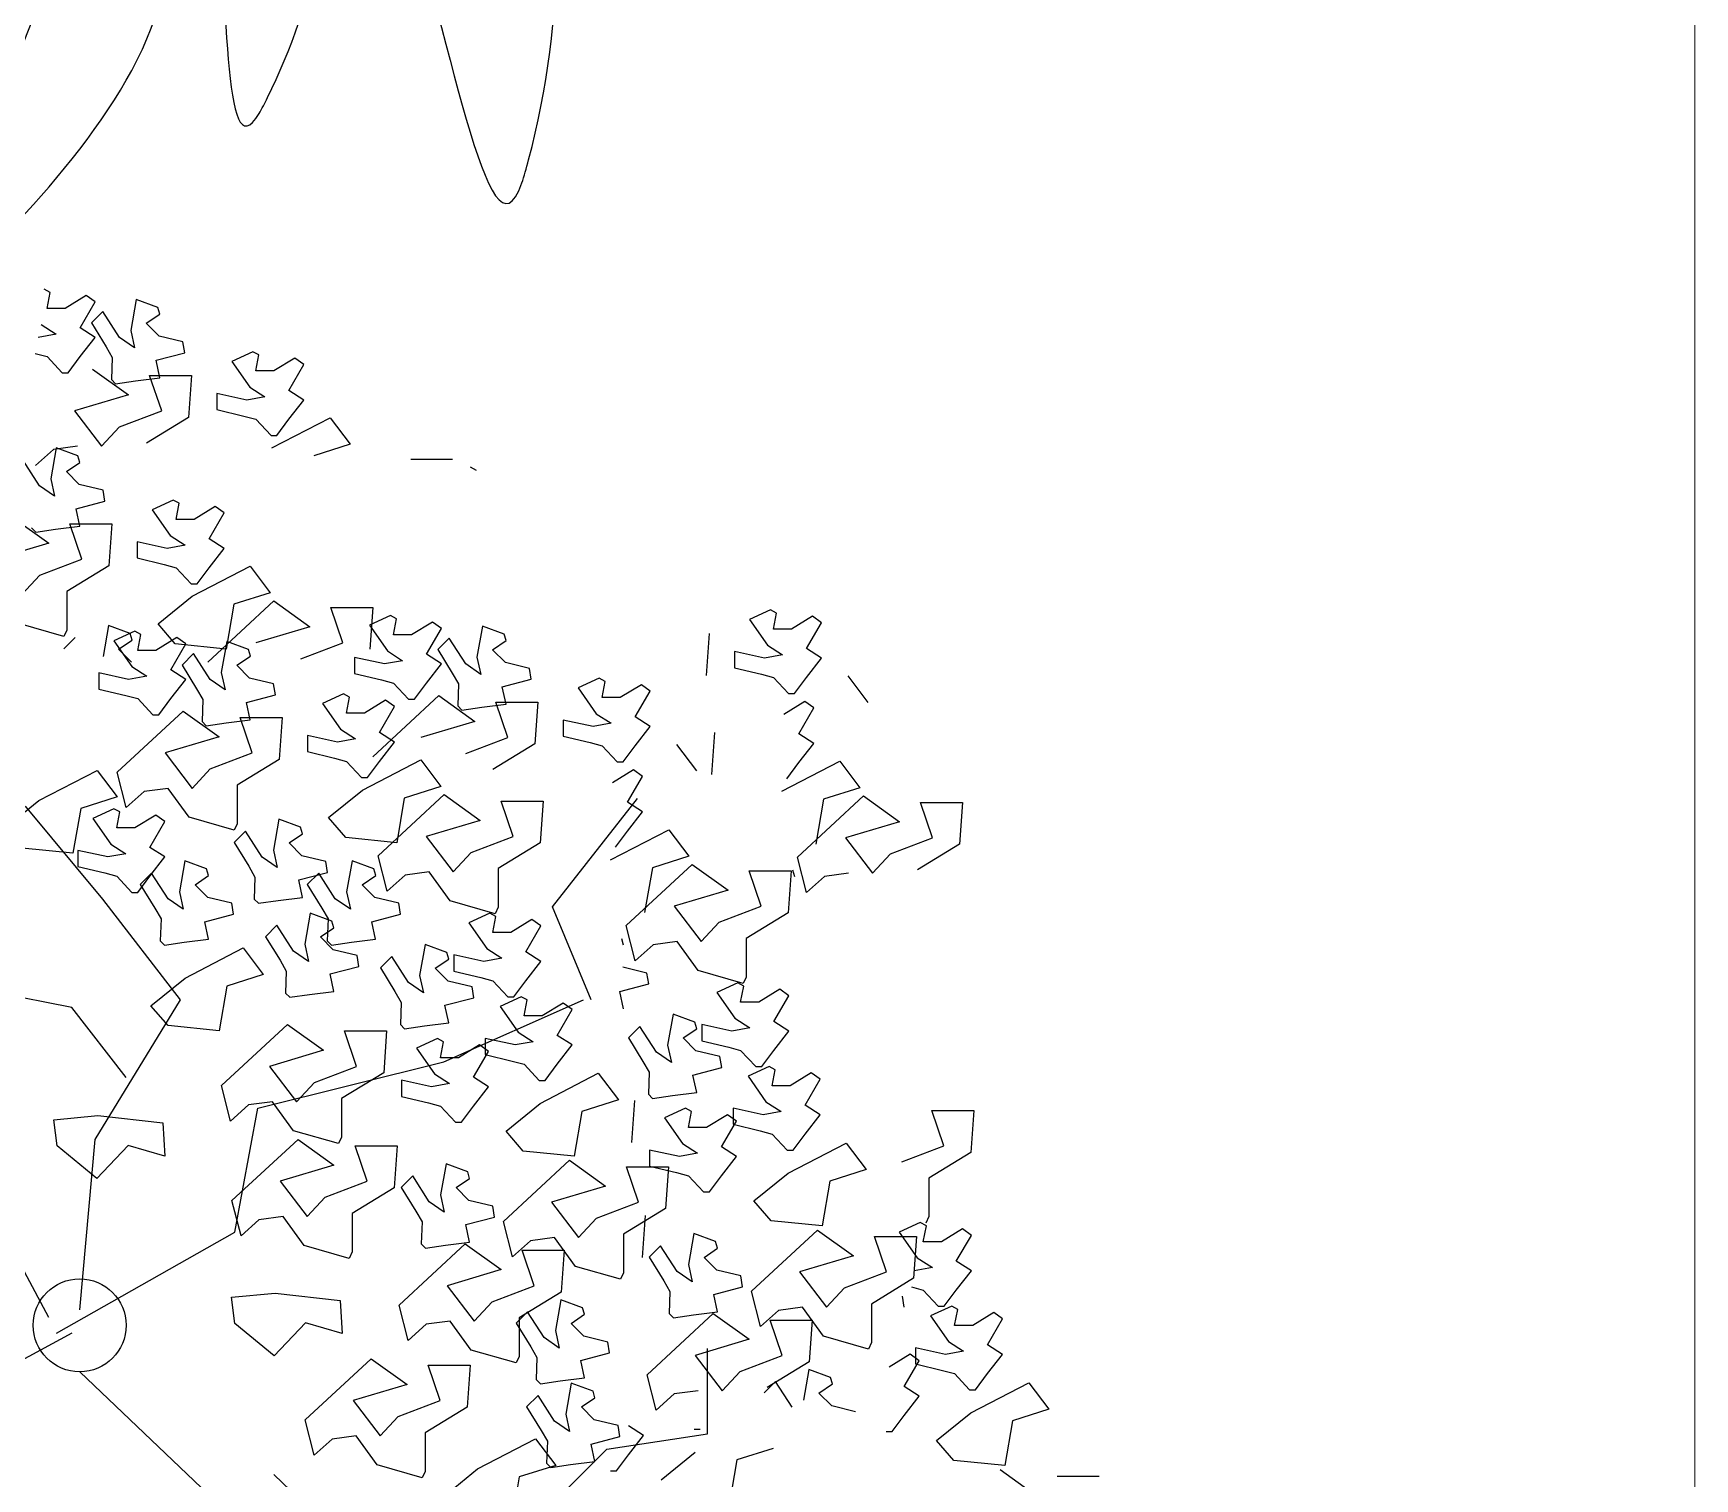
# Model space of a CAD drawing. Header units: metres. Extents: x -1655 to 449, y 40 to 361.
# Drawn here: x 98.497 to 99.31, y 59.425 to 60.132 of the extents above; entities that cross this region are included whole.
import ezdxf

# ---------------------------------------------------------------- set-up
doc = ezdxf.new("R2010")
doc.units = ezdxf.units.M
doc.header["$MEASUREMENT"] = 0
doc.layers.add('Layer5', color=31, linetype='Continuous', lineweight=9)
doc.layers.add('paisajismo', color=7, linetype='Continuous')

# ---------------------------------------------------------------- blocks, each defined once
blk = doc.blocks.new('A$C69E264B5')
at = {"layer": 'paisajismo', "color": 82}
for points in [[(1.0575, 0.9159), (1.3777, 0.5045), (1.5302, 0.1217), (1.5383, 0.1492), (1.5111, 0.6323), (1.0797, 0.9003)], [(0.992, 0.8454), (1.1634, 0.5024), (1.218, 0.2044), (1.2279, 0.2231), (1.2781, 0.5753), (1.0058, 0.8309)], [(1.0106, 0.7905), (0.9485, 0.3159), (0.8273, 0.0004), (1.0664, 0.2553), (1.111, 0.4465), (1.0117, 0.7634)]]:
    blk.add_spline(points, degree=3, dxfattribs=at)
blk = doc.blocks.new('A$C78ED2221')
at = {"layer": 'paisajismo', "color": 86}
for p, q in [((1.3266, 2.6002), (1.3185, 2.6046)), ((1.3225, 2.5788), (1.3266, 2.6002)), ((1.3748, 2.596), (1.3467, 2.5788)), ((1.3667, 2.5529), (1.3868, 2.5874)), ((1.3868, 2.5874), (1.3748, 2.596)), ((1.4416, 2.5906), (1.4343, 2.5492)), ((1.4706, 2.5798), (1.4416, 2.5906)), ((1.4732, 2.5711), (1.4706, 2.5798)), ((1.3145, 2.5573), (1.3346, 2.5443)), ((1.3467, 2.5788), (1.3225, 2.5788)), ((1.397, 2.5744), (1.3818, 2.5592)), ((1.3818, 2.5592), (1.4013, 2.5275)), ((1.4192, 2.5399), (1.397, 2.5744)), ((1.4552, 2.5588), (1.4732, 2.5711)), ((1.4723, 2.5417), (1.4552, 2.5588)), ((1.3346, 2.5443), (1.3104, 2.54)), ((1.3868, 2.54), (1.3667, 2.5529)), ((1.3667, 2.5142), (1.3868, 2.54)), ((1.4394, 2.5259), (1.4192, 2.5399)), ((1.4343, 2.5492), (1.4394, 2.5259)), ((1.5043, 2.534), (1.4723, 2.5417)), ((1.3065, 2.5185), (1.3225, 2.5142)), ((1.3225, 2.5142), (1.3426, 2.4927)), ((1.3506, 2.4927), (1.3667, 2.5142)), ((1.4013, 2.5275), (1.4095, 2.5131)), ((1.4095, 2.5131), (1.4085, 2.4837)), ((1.4682, 2.5093), (1.5067, 2.5194)), ((1.5067, 2.5194), (1.5043, 2.534)), ((1.598, 2.5207), (1.5699, 2.5078)), ((1.606, 2.5164), (1.598, 2.5207)), ((1.602, 2.495), (1.606, 2.5164)), ((1.3426, 2.4927), (1.3506, 2.4927)), ((1.3834, 2.4976), (1.4315, 2.4631)), ((1.4732, 2.4859), (1.4682, 2.5093)), ((1.5699, 2.5078), (1.5939, 2.4734)), ((1.6261, 2.495), (1.602, 2.495)), ((1.6542, 2.5121), (1.6261, 2.495)), ((1.6461, 2.4691), (1.6662, 2.5036)), ((1.6662, 2.5036), (1.6542, 2.5121)), ((1.4085, 2.4837), (1.4142, 2.478)), ((1.4142, 2.478), (1.4408, 2.4819)), ((1.4408, 2.4819), (1.4732, 2.4859)), ((1.4596, 2.489), (1.5159, 2.489)), ((1.4758, 2.4416), (1.4596, 2.489)), ((1.5159, 2.489), (1.5119, 2.433)), ((1.5939, 2.4734), (1.614, 2.4605)), ((1.6662, 2.4561), (1.6461, 2.4691)), ((1.4315, 2.4631), (1.3592, 2.4416)), ((1.5899, 2.4561), (1.5498, 2.4648)), ((1.5498, 2.4648), (1.5498, 2.4433)), ((1.614, 2.4605), (1.5899, 2.4561)), ((1.6461, 2.4304), (1.6662, 2.4561)), ((1.5119, 2.433), (1.4557, 2.3986)), ((1.5498, 2.4433), (1.5859, 2.4347)), ((1.5859, 2.4347), (1.602, 2.4304)), ((1.602, 2.4304), (1.6221, 2.4088)), ((1.6234, 2.3921), (1.7013, 2.4323)), ((1.6301, 2.4088), (1.6461, 2.4304)), ((1.7013, 2.4323), (1.7281, 2.3969)), ((1.6221, 2.4088), (1.6301, 2.4088)), ((1.3347, 2.3921), (1.3274, 2.3508)), ((1.3637, 2.3814), (1.3347, 2.3921)), ((1.3663, 2.3727), (1.3637, 2.3814)), ((1.7281, 2.3969), (1.6793, 2.3814)), ((1.3123, 2.3415), (1.2901, 2.376)), ((1.3483, 2.3604), (1.3663, 2.3727)), ((1.3654, 2.3433), (1.3483, 2.3604)), ((1.809, 2.3772), (1.8652, 2.3772)), ((1.8969, 2.3619), (1.8889, 2.3662)), ((1.3325, 2.3274), (1.3123, 2.3415)), ((1.3274, 2.3508), (1.3325, 2.3274)), ((1.3974, 2.3356), (1.3654, 2.3433)), ((1.3998, 2.321), (1.3974, 2.3356)), ((1.3612, 2.3108), (1.3998, 2.321)), ((1.4911, 2.3223), (1.463, 2.3094)), ((1.4991, 2.318), (1.4911, 2.3223)), ((1.4951, 2.2965), (1.4991, 2.318)), ((1.5473, 2.3137), (1.5192, 2.2965)), ((1.5593, 2.3051), (1.5473, 2.3137)), ((1.2765, 2.2991), (1.3246, 2.2647)), ((1.3689, 2.2431), (1.3527, 2.2905)), ((1.3527, 2.2905), (1.409, 2.2905)), ((1.3663, 2.2875), (1.3612, 2.3108)), ((1.409, 2.2905), (1.405, 2.2345)), ((1.463, 2.3094), (1.487, 2.275)), ((1.5192, 2.2965), (1.4951, 2.2965)), ((1.5392, 2.2706), (1.5593, 2.3051)), ((1.3016, 2.2852), (1.3073, 2.2796)), ((1.3073, 2.2796), (1.3339, 2.2835)), ((1.3339, 2.2835), (1.3663, 2.2875)), ((1.487, 2.275), (1.5071, 2.262)), ((1.5593, 2.2577), (1.5392, 2.2706)), ((1.3246, 2.2647), (1.2523, 2.2431)), ((1.4429, 2.2664), (1.4429, 2.2449)), ((1.483, 2.2577), (1.4429, 2.2664)), ((1.5071, 2.262), (1.483, 2.2577)), ((1.5392, 2.2319), (1.5593, 2.2577)), ((1.405, 2.2345), (1.3488, 2.2002)), ((1.4429, 2.2449), (1.479, 2.2363)), ((1.479, 2.2363), (1.4951, 2.2319)), ((1.4951, 2.2319), (1.5152, 2.2104)), ((1.5165, 2.1936), (1.5944, 2.2338)), ((1.5232, 2.2104), (1.5392, 2.2319)), ((1.5944, 2.2338), (1.6212, 2.1984)), ((1.5152, 2.2104), (1.5232, 2.2104)), ((1.4709, 2.1566), (1.5165, 2.1936)), ((1.5374, 2.1056), (1.6258, 2.1874)), ((1.5724, 2.1829), (1.5621, 2.123)), ((1.6212, 2.1984), (1.5724, 2.1829)), ((1.6258, 2.1874), (1.6739, 2.1529)), ((1.7182, 2.1314), (1.7021, 2.1788)), ((1.7021, 2.1788), (1.7583, 2.1788)), ((1.782, 2.1678), (1.7538, 2.1548)), ((1.7583, 2.1788), (1.7543, 2.1228)), ((1.79, 2.1634), (1.782, 2.1678)), ((1.7859, 2.142), (1.79, 2.1634)), ((1.8382, 2.1592), (1.8101, 2.142)), ((1.8502, 2.1506), (1.8382, 2.1592)), ((2.2905, 2.1755), (2.2624, 2.1626)), ((2.2624, 2.1626), (2.2865, 2.1282)), ((2.2985, 2.1712), (2.2905, 2.1755)), ((2.2945, 2.1497), (2.2985, 2.1712)), ((2.3468, 2.1669), (2.3186, 2.1497)), ((2.3386, 2.1239), (2.3587, 2.1583)), ((2.3587, 2.1583), (2.3468, 2.1669)), ((1.4046, 2.1546), (1.3973, 2.1133)), ((1.4336, 2.1438), (1.4046, 2.1546)), ((1.4398, 2.147), (1.4116, 2.1341)), ((1.4182, 2.1228), (1.4362, 2.1351)), ((1.4362, 2.1351), (1.4336, 2.1438)), ((1.4478, 2.1427), (1.4398, 2.147)), ((1.4437, 2.1213), (1.4478, 2.1427)), ((1.494, 2.1299), (1.4709, 2.1566)), ((1.508, 2.1299), (1.496, 2.1384)), ((1.6739, 2.1529), (1.6017, 2.1314)), ((1.7538, 2.1548), (1.7779, 2.1205)), ((1.8101, 2.142), (1.7859, 2.142)), ((1.8301, 2.1161), (1.8502, 2.1506)), ((1.8604, 2.1376), (1.8452, 2.1224)), ((1.8827, 2.1031), (1.8604, 2.1376)), ((1.905, 2.1538), (1.8977, 2.1124)), ((1.9341, 2.143), (1.905, 2.1538)), ((1.9367, 2.1343), (1.9341, 2.143)), ((2.2084, 2.1438), (2.2044, 2.0878)), ((2.3186, 2.1497), (2.2945, 2.1497)), ((1.4116, 2.1341), (1.4357, 2.0997)), ((1.4353, 2.1057), (1.4182, 2.1228)), ((1.4679, 2.1213), (1.4437, 2.1213)), ((1.4879, 2.0954), (1.508, 2.1299)), ((1.5621, 2.123), (1.494, 2.1299)), ((1.5182, 2.1169), (1.503, 2.1016)), ((1.5405, 2.0823), (1.5182, 2.1169)), ((1.5628, 2.133), (1.5555, 2.0917)), ((1.5919, 2.1223), (1.5628, 2.133)), ((1.5764, 2.1013), (1.5945, 2.1135)), ((1.5945, 2.1135), (1.5919, 2.1223)), ((1.662, 2.1099), (1.7182, 2.1314)), ((1.7779, 2.1205), (1.798, 2.1075)), ((1.8502, 2.1032), (1.8301, 2.1161)), ((1.8452, 2.1224), (1.8647, 2.0907)), ((1.8977, 2.1124), (1.9028, 2.0891)), ((1.9186, 2.122), (1.9367, 2.1343)), ((1.9357, 2.1049), (1.9186, 2.122)), ((2.2423, 2.1196), (2.2423, 2.0981)), ((2.2824, 2.1109), (2.2423, 2.1196)), ((2.3066, 2.1153), (2.2824, 2.1109)), ((2.2865, 2.1282), (2.3066, 2.1153)), ((2.3587, 2.1109), (2.3386, 2.1239)), ((1.4316, 2.0824), (1.3915, 2.0911)), ((1.3915, 2.0911), (1.3915, 2.0696)), ((1.4357, 2.0997), (1.4558, 2.0868)), ((1.508, 2.0824), (1.4879, 2.0954)), ((1.503, 2.1016), (1.5225, 2.07)), ((1.5555, 2.0917), (1.5606, 2.0683)), ((1.5935, 2.0842), (1.5764, 2.1013)), ((1.7738, 2.1032), (1.7337, 2.1119)), ((1.7337, 2.1119), (1.7337, 2.0903)), ((1.7337, 2.0903), (1.7699, 2.0817)), ((1.798, 2.1075), (1.7738, 2.1032)), ((1.8301, 2.0774), (1.8502, 2.1032)), ((1.8647, 2.0907), (1.873, 2.0763)), ((1.9028, 2.0891), (1.8827, 2.1031)), ((1.9678, 2.0972), (1.9357, 2.1049)), ((1.9702, 2.0826), (1.9678, 2.0972)), ((2.2423, 2.0981), (2.2784, 2.0895)), ((2.3386, 2.0851), (2.3587, 2.1109)), ((1.4558, 2.0868), (1.4316, 2.0824)), ((1.4879, 2.0567), (1.508, 2.0824)), ((1.5606, 2.0683), (1.5405, 2.0823)), ((1.6256, 2.0764), (1.5935, 2.0842)), ((1.628, 2.0619), (1.6256, 2.0764)), ((1.7699, 2.0817), (1.7859, 2.0774)), ((1.7859, 2.0774), (1.806, 2.0559)), ((1.814, 2.0559), (1.8301, 2.0774)), ((1.873, 2.0763), (1.872, 2.0469)), ((1.9316, 2.0725), (1.9702, 2.0826)), ((1.9366, 2.0491), (1.9316, 2.0725)), ((2.0614, 2.0839), (2.0333, 2.071)), ((2.0333, 2.071), (2.0574, 2.0366)), ((2.0694, 2.0796), (2.0614, 2.0839)), ((2.0654, 2.0581), (2.0694, 2.0796)), ((2.1177, 2.0753), (2.0895, 2.0581)), ((2.1296, 2.0667), (2.1177, 2.0753)), ((2.2784, 2.0895), (2.2945, 2.0851)), ((2.2945, 2.0851), (2.3146, 2.0636)), ((2.3226, 2.0636), (2.3386, 2.0851)), ((2.3938, 2.087), (2.4206, 2.0516)), ((1.5894, 2.0517), (1.628, 2.0619)), ((1.5944, 2.0284), (1.5894, 2.0517)), ((1.7192, 2.0632), (1.6911, 2.0503)), ((1.6911, 2.0503), (1.7152, 2.0159)), ((1.7272, 2.0589), (1.7192, 2.0632)), ((1.7232, 2.0374), (1.7272, 2.0589)), ((1.7755, 2.0546), (1.7473, 2.0374)), ((1.7584, 1.979), (1.8468, 2.0608)), ((1.7674, 2.0115), (1.7874, 2.046)), ((1.7874, 2.046), (1.7755, 2.0546)), ((1.806, 2.0559), (1.814, 2.0559)), ((1.8468, 2.0608), (1.8949, 2.0263)), ((1.872, 2.0469), (1.8776, 2.0412)), ((1.9042, 2.0451), (1.9366, 2.0491)), ((1.9231, 2.0522), (1.9793, 2.0522)), ((1.9392, 2.0048), (1.9231, 2.0522)), ((1.9793, 2.0522), (1.9753, 1.9962)), ((2.0895, 2.0581), (2.0654, 2.0581)), ((2.1096, 2.0323), (2.1296, 2.0667)), ((2.3364, 2.0529), (2.3083, 2.0357)), ((2.3146, 2.0636), (2.3226, 2.0636)), ((2.3484, 2.0443), (2.3364, 2.0529)), ((1.562, 2.0244), (1.5944, 2.0284)), ((1.5809, 2.0314), (1.6371, 2.0314)), ((1.597, 1.984), (1.5809, 2.0314)), ((1.6371, 2.0314), (1.6331, 1.9754)), ((1.7473, 2.0374), (1.7232, 2.0374)), ((1.8949, 2.0263), (1.8227, 2.0048)), ((1.8776, 2.0412), (1.9042, 2.0451)), ((2.0533, 2.0193), (2.0132, 2.028)), ((2.0132, 2.028), (2.0132, 2.0065)), ((2.0775, 2.0237), (2.0533, 2.0193)), ((2.0574, 2.0366), (2.0775, 2.0237)), ((2.1296, 2.0193), (2.1096, 2.0323)), ((2.3283, 2.0098), (2.3484, 2.0443)), ((1.7111, 1.9986), (1.671, 2.0073)), ((1.671, 2.0073), (1.671, 1.9858)), ((1.7353, 2.0029), (1.7111, 1.9986)), ((1.7152, 2.0159), (1.7353, 2.0029)), ((1.7874, 1.9986), (1.7674, 2.0115)), ((1.883, 1.9833), (1.9392, 2.0048)), ((2.0132, 2.0065), (2.0493, 1.9979)), ((2.1096, 1.9935), (2.1296, 2.0193)), ((2.2155, 2.0112), (2.2116, 1.9552)), ((2.3484, 1.9969), (2.3283, 2.0098)), ((1.5408, 1.9626), (1.597, 1.984)), ((1.671, 1.9858), (1.7071, 1.9772)), ((1.7674, 1.9728), (1.7874, 1.9986)), ((1.9753, 1.9962), (1.9191, 1.9618)), ((2.0493, 1.9979), (2.0654, 1.9935)), ((2.0654, 1.9935), (2.0855, 1.972)), ((2.0935, 1.972), (2.1096, 1.9935)), ((2.1647, 1.9954), (2.1915, 1.96)), ((2.3283, 1.9711), (2.3484, 1.9969)), ((1.3115, 1.9205), (1.3894, 1.9607)), ((1.6331, 1.9754), (1.5769, 1.9411)), ((1.7071, 1.9772), (1.7232, 1.9728)), ((1.7232, 1.9728), (1.7433, 1.9513)), ((1.7446, 1.9345), (1.8225, 1.9747)), ((1.7513, 1.9513), (1.7674, 1.9728)), ((1.8225, 1.9747), (1.8494, 1.9393)), ((2.1073, 1.9613), (2.0792, 1.9441)), ((2.0855, 1.972), (2.0935, 1.972)), ((2.1193, 1.9527), (2.1073, 1.9613)), ((2.3056, 1.9328), (2.3835, 1.973)), ((2.3122, 1.9496), (2.3283, 1.9711)), ((2.3835, 1.973), (2.4103, 1.9376)), ((1.5769, 1.9411), (1.5769, 1.8894)), ((1.6991, 1.8975), (1.7446, 1.9345)), ((1.7433, 1.9513), (1.7513, 1.9513)), ((1.8494, 1.9393), (1.8005, 1.9238)), ((2.0992, 1.9183), (2.1193, 1.9527)), ((1.2659, 1.8835), (1.3115, 1.9205)), ((1.3972, 1.7885), (1.2935, 1.9129)), ((1.7655, 1.8465), (1.8539, 1.9283)), ((1.8539, 1.9283), (1.9021, 1.8938)), ((1.9302, 1.9197), (1.9864, 1.9197)), ((1.9463, 1.8722), (1.9302, 1.9197)), ((1.9864, 1.9197), (1.9825, 1.8637)), ((1.9987, 1.7781), (2.1127, 1.9232)), ((2.1193, 1.9053), (2.0992, 1.9183)), ((2.4149, 1.9266), (2.463, 1.8921)), ((2.4911, 1.918), (2.5473, 1.918)), ((2.5072, 1.8706), (2.4911, 1.918)), ((2.5473, 1.918), (2.5434, 1.862)), ((1.3674, 1.9099), (1.3571, 1.8499)), ((1.3837, 1.8966), (1.4078, 1.8622)), ((1.4158, 1.8837), (1.4198, 1.9051)), ((1.4681, 1.9009), (1.4399, 1.8837)), ((1.4599, 1.8578), (1.48, 1.8923)), ((1.48, 1.8923), (1.4681, 1.9009)), ((1.5728, 1.8808), (1.5126, 1.898)), ((1.6327, 1.8955), (1.6254, 1.8542)), ((1.6617, 1.8847), (1.6327, 1.8955)), ((1.9021, 1.8938), (1.8298, 1.8722)), ((2.0992, 1.8795), (2.1193, 1.9053)), ((2.463, 1.8921), (2.3907, 1.8706)), ((1.4399, 1.8837), (1.4158, 1.8837)), ((1.5769, 1.8894), (1.5728, 1.8808)), ((1.5881, 1.8793), (1.5729, 1.8641)), ((1.6103, 1.8448), (1.5881, 1.8793)), ((1.6463, 1.8637), (1.6643, 1.876)), ((1.6643, 1.876), (1.6617, 1.8847)), ((1.8298, 1.8722), (1.8659, 1.8249)), ((1.8901, 1.8508), (1.9463, 1.8722)), ((2.0765, 1.8412), (2.1544, 1.8814)), ((2.0831, 1.858), (2.0992, 1.8795)), ((2.1544, 1.8814), (2.1812, 1.846)), ((2.451, 1.8491), (2.5072, 1.8706)), ((1.3571, 1.8499), (1.289, 1.8568)), ((1.4037, 1.8449), (1.3636, 1.8536)), ((1.3636, 1.8536), (1.3636, 1.832)), ((1.4279, 1.8492), (1.4037, 1.8449)), ((1.4078, 1.8622), (1.4279, 1.8492)), ((1.48, 1.8449), (1.4599, 1.8578)), ((1.5729, 1.8641), (1.5924, 1.8324)), ((1.6254, 1.8542), (1.6305, 1.8308)), ((1.6634, 1.8466), (1.6463, 1.8637)), ((1.7776, 1.7991), (1.7655, 1.8465)), ((1.8659, 1.8249), (1.8901, 1.8508)), ((1.9825, 1.8637), (1.9262, 1.8293)), ((2.4269, 1.8232), (2.451, 1.8491)), ((2.5434, 1.862), (2.4871, 1.8276)), ((1.3636, 1.832), (1.3997, 1.8235)), ((1.3997, 1.8235), (1.4158, 1.8191)), ((1.4624, 1.8234), (1.4471, 1.8082)), ((1.4599, 1.8191), (1.48, 1.8449)), ((1.4846, 1.7889), (1.4624, 1.8234)), ((1.5069, 1.8396), (1.4997, 1.7983)), ((1.536, 1.8289), (1.5069, 1.8396)), ((1.5386, 1.8201), (1.536, 1.8289)), ((1.5924, 1.8324), (1.6006, 1.818)), ((1.6305, 1.8308), (1.6103, 1.8448)), ((1.6592, 1.8142), (1.6978, 1.8243)), ((1.7081, 1.7889), (1.6859, 1.8234)), ((1.7305, 1.8396), (1.7232, 1.7983)), ((1.8338, 1.8249), (1.8017, 1.8207)), ((1.862, 1.7862), (1.8338, 1.8249)), ((1.9262, 1.8293), (1.9262, 1.7776)), ((2.1858, 1.835), (2.2339, 1.8005)), ((2.2782, 1.779), (2.262, 1.8264)), ((2.262, 1.8264), (2.3183, 1.8264)), ((2.3183, 1.8264), (2.3143, 1.7704)), ((1.4158, 1.8191), (1.4359, 1.7976)), ((1.4439, 1.7976), (1.4599, 1.8191)), ((1.4471, 1.8082), (1.4666, 1.7766)), ((1.5206, 1.8078), (1.5386, 1.8201)), ((1.5376, 1.7907), (1.5206, 1.8078)), ((1.6006, 1.818), (1.5996, 1.7886)), ((1.6643, 1.7908), (1.6592, 1.8142)), ((1.6707, 1.8082), (1.6902, 1.7766)), ((1.7612, 1.7907), (1.7441, 1.8078)), ((1.8017, 1.8207), (1.7776, 1.7991)), ((1.5009, 1.6538), (1.3972, 1.7885)), ((1.4359, 1.7976), (1.4439, 1.7976)), ((1.5047, 1.7749), (1.4846, 1.7889)), ((1.4997, 1.7983), (1.5047, 1.7749)), ((1.5697, 1.783), (1.5376, 1.7907)), ((1.5721, 1.7685), (1.5697, 1.783)), ((1.5996, 1.7886), (1.6053, 1.7829)), ((1.6053, 1.7829), (1.6319, 1.7868)), ((1.6319, 1.7868), (1.6643, 1.7908)), ((1.7283, 1.7749), (1.7081, 1.7889)), ((1.7232, 1.7983), (1.7283, 1.7749)), ((1.7932, 1.783), (1.7612, 1.7907)), ((1.7956, 1.7685), (1.7932, 1.783)), ((1.9222, 1.769), (1.862, 1.7862)), ((2.2339, 1.8005), (2.1616, 1.779)), ((2.2219, 1.7575), (2.2782, 1.779)), ((1.4666, 1.7766), (1.4749, 1.7621)), ((1.4749, 1.7621), (1.4739, 1.7327)), ((1.5385, 1.7349), (1.5335, 1.7583)), ((1.6746, 1.7697), (1.6673, 1.7284)), ((1.7037, 1.759), (1.6746, 1.7697)), ((1.6902, 1.7766), (1.6984, 1.7621)), ((1.6984, 1.7621), (1.6974, 1.7327)), ((1.7063, 1.7502), (1.7037, 1.759)), ((1.7571, 1.7583), (1.7956, 1.7685)), ((1.7621, 1.7349), (1.7571, 1.7583)), ((1.9149, 1.7698), (1.8867, 1.7568)), ((1.8867, 1.7568), (1.9108, 1.7224)), ((1.9229, 1.7654), (1.9149, 1.7698)), ((1.9188, 1.744), (1.9229, 1.7654)), ((1.9262, 1.7776), (1.9222, 1.769)), ((1.9711, 1.7612), (1.943, 1.744)), ((1.9831, 1.7526), (1.9711, 1.7612)), ((2.0505, 1.6538), (1.9987, 1.7781)), ((2.1978, 1.7317), (2.2219, 1.7575)), ((2.3143, 1.7704), (2.2581, 1.736)), ((1.5061, 1.7309), (1.5385, 1.7349)), ((1.63, 1.7535), (1.6148, 1.7383)), ((1.6148, 1.7383), (1.6343, 1.7067)), ((1.6522, 1.719), (1.63, 1.7535)), ((1.6882, 1.738), (1.7063, 1.7502)), ((1.7053, 1.7209), (1.6882, 1.738)), ((1.7297, 1.7309), (1.7621, 1.7349)), ((1.943, 1.744), (1.9188, 1.744)), ((1.963, 1.7181), (1.9831, 1.7526)), ((2.2581, 1.736), (2.2581, 1.6843)), ((1.4739, 1.7327), (1.4795, 1.727)), ((1.4795, 1.727), (1.5061, 1.7309)), ((1.5071, 1.683), (1.585, 1.7232)), ((1.585, 1.7232), (1.6118, 1.6878)), ((1.6673, 1.7284), (1.6724, 1.705)), ((1.6974, 1.7327), (1.7031, 1.727)), ((1.7031, 1.727), (1.7297, 1.7309)), ((1.7373, 1.7131), (1.7053, 1.7209)), ((1.7397, 1.6986), (1.7373, 1.7131)), ((1.8283, 1.7278), (1.821, 1.6865)), ((1.8574, 1.7171), (1.8283, 1.7278)), ((1.9067, 1.7052), (1.8666, 1.7139)), ((1.8666, 1.7139), (1.8666, 1.6923)), ((1.9108, 1.7224), (1.9309, 1.7095)), ((1.9831, 1.7052), (1.963, 1.7181)), ((1.6343, 1.7067), (1.6426, 1.6923)), ((1.6426, 1.6923), (1.6415, 1.6628)), ((1.7012, 1.6884), (1.7397, 1.6986)), ((1.7837, 1.7116), (1.7685, 1.6964)), ((1.7685, 1.6964), (1.788, 1.6648)), ((1.806, 1.6771), (1.7837, 1.7116)), ((1.8419, 1.696), (1.86, 1.7083)), ((1.859, 1.679), (1.8419, 1.696)), ((1.8666, 1.6923), (1.9028, 1.6837)), ((1.9309, 1.7095), (1.9067, 1.7052)), ((1.963, 1.6794), (1.9831, 1.7052)), ((2.254, 1.6757), (2.1938, 1.6929)), ((1.3557, 1.6434), (1.2002, 1.6745)), ((1.4615, 1.646), (1.5071, 1.683)), ((1.563, 1.6723), (1.5527, 1.6124)), ((1.6118, 1.6878), (1.563, 1.6723)), ((1.7062, 1.6651), (1.7012, 1.6884)), ((1.8261, 1.6631), (1.806, 1.6771)), ((1.821, 1.6865), (1.8261, 1.6631)), ((1.8911, 1.6712), (1.859, 1.679)), ((1.8935, 1.6567), (1.8911, 1.6712)), ((1.9028, 1.6837), (1.9188, 1.6794)), ((1.9188, 1.6794), (1.9389, 1.6578)), ((1.9469, 1.6578), (1.963, 1.6794)), ((2.2467, 1.6765), (2.2186, 1.6635)), ((2.2547, 1.6721), (2.2467, 1.6765)), ((2.2506, 1.6507), (2.2547, 1.6721)), ((2.2581, 1.6843), (2.254, 1.6757)), ((2.3029, 1.6679), (2.2748, 1.6507)), ((2.3149, 1.6593), (2.3029, 1.6679)), ((1.3869, 1.4672), (1.5009, 1.6538)), ((1.4846, 1.6193), (1.4615, 1.646)), ((1.6415, 1.6628), (1.6472, 1.6572)), ((1.6472, 1.6572), (1.6738, 1.661)), ((1.6738, 1.661), (1.7062, 1.6651)), ((1.788, 1.6648), (1.7963, 1.6504)), ((1.7963, 1.6504), (1.7952, 1.6209)), ((1.8549, 1.6465), (1.8935, 1.6567)), ((1.8599, 1.6231), (1.8549, 1.6465)), ((1.9568, 1.658), (1.9287, 1.645)), ((1.9389, 1.6578), (1.9469, 1.6578)), ((1.9648, 1.6536), (1.9568, 1.658)), ((1.9607, 1.6322), (1.9648, 1.6536)), ((2.013, 1.6494), (1.9849, 1.6322)), ((2.025, 1.6408), (2.013, 1.6494)), ((2.2186, 1.6635), (2.2426, 1.6292)), ((2.2748, 1.6507), (2.2506, 1.6507)), ((2.2948, 1.6248), (2.3149, 1.6593)), ((1.4283, 1.5501), (1.3557, 1.6434)), ((1.9287, 1.645), (1.9527, 1.6107)), ((1.9849, 1.6322), (1.9607, 1.6322)), ((2.0049, 1.6063), (2.025, 1.6408)), ((2.1602, 1.6345), (2.1529, 1.5932)), ((2.1892, 1.6238), (2.1602, 1.6345)), ((2.1918, 1.615), (2.1892, 1.6238)), ((2.2426, 1.6292), (2.2627, 1.6162)), ((2.3149, 1.6119), (2.2948, 1.6248)), ((1.5527, 1.6124), (1.4846, 1.6193)), ((1.7206, 1.6122), (1.7768, 1.6122)), ((1.7367, 1.5648), (1.7206, 1.6122)), ((1.7768, 1.6122), (1.7729, 1.5562)), ((1.7952, 1.6209), (1.8009, 1.6152)), ((1.8009, 1.6152), (1.8275, 1.6191)), ((1.845, 1.6021), (1.8169, 1.5891)), ((1.8275, 1.6191), (1.8599, 1.6231)), ((1.853, 1.5977), (1.845, 1.6021)), ((1.9487, 1.5934), (1.9086, 1.6021)), ((1.9086, 1.6021), (1.9086, 1.5805)), ((1.9527, 1.6107), (1.9728, 1.5977)), ((2.025, 1.5934), (2.0049, 1.6063)), ((2.1156, 1.6183), (2.1003, 1.6031)), ((2.1003, 1.6031), (2.1198, 1.5715)), ((2.1378, 1.5838), (2.1156, 1.6183)), ((2.1738, 1.6028), (2.1918, 1.615)), ((2.1908, 1.5857), (2.1738, 1.6028)), ((2.1985, 1.6206), (2.1985, 1.599)), ((2.2386, 1.6119), (2.1985, 1.6206)), ((2.2627, 1.6162), (2.2386, 1.6119)), ((2.2948, 1.5861), (2.3149, 1.6119)), ((1.8169, 1.5891), (1.8409, 1.5548)), ((1.849, 1.5763), (1.853, 1.5977)), ((1.9012, 1.5935), (1.8731, 1.5763)), ((1.8931, 1.5504), (1.9132, 1.5849)), ((1.9132, 1.5849), (1.9012, 1.5935)), ((1.9086, 1.5805), (1.9447, 1.5719)), ((1.9728, 1.5977), (1.9487, 1.5934)), ((2.0049, 1.5676), (2.025, 1.5934)), ((2.1579, 1.5698), (2.1378, 1.5838)), ((2.1529, 1.5932), (2.1579, 1.5698)), ((2.2229, 1.5779), (2.1908, 1.5857)), ((2.1985, 1.599), (2.2346, 1.5904)), ((2.2346, 1.5904), (2.2506, 1.5861)), ((2.2506, 1.5861), (2.2707, 1.5646)), ((2.2788, 1.5646), (2.2948, 1.5861)), ((1.6805, 1.5434), (1.7367, 1.5648)), ((1.8731, 1.5763), (1.849, 1.5763)), ((1.9447, 1.5719), (1.9607, 1.5676)), ((1.9607, 1.5676), (1.9808, 1.5461)), ((1.9889, 1.5461), (2.0049, 1.5676)), ((2.1198, 1.5715), (2.1281, 1.5571)), ((2.1281, 1.5571), (2.1271, 1.5276)), ((2.1867, 1.5532), (2.2253, 1.5634)), ((2.2253, 1.5634), (2.2229, 1.5779)), ((2.2886, 1.5647), (2.2605, 1.5518)), ((2.2707, 1.5646), (2.2788, 1.5646)), ((2.2966, 1.5604), (2.2886, 1.5647)), ((2.2926, 1.5389), (2.2966, 1.5604)), ((1.7729, 1.5562), (1.7166, 1.5219)), ((1.8369, 1.5375), (1.7968, 1.5462)), ((1.7968, 1.5462), (1.7968, 1.5246)), ((1.861, 1.5418), (1.8369, 1.5375)), ((1.8409, 1.5548), (1.861, 1.5418)), ((1.9132, 1.5375), (1.8931, 1.5504)), ((1.8931, 1.5117), (1.9132, 1.5375)), ((1.9808, 1.5461), (1.9889, 1.5461)), ((1.9822, 1.5153), (2.0601, 1.5555)), ((2.0601, 1.5555), (2.0869, 1.5201)), ((2.1918, 1.5299), (2.1867, 1.5532)), ((2.2605, 1.5518), (2.2845, 1.5174)), ((2.3167, 1.5389), (2.2926, 1.5389)), ((2.3448, 1.5561), (2.3167, 1.5389)), ((2.3367, 1.513), (2.3568, 1.5475)), ((2.3568, 1.5475), (2.3448, 1.5561)), ((1.7166, 1.5219), (1.7166, 1.4702)), ((1.7968, 1.5246), (1.8329, 1.516)), ((1.8329, 1.516), (1.849, 1.5117)), ((1.9366, 1.4783), (1.9822, 1.5153)), ((2.0869, 1.5201), (2.0381, 1.5046)), ((2.1087, 1.519), (2.1047, 1.463)), ((2.1271, 1.5276), (2.1327, 1.522)), ((2.1327, 1.522), (2.1593, 1.5258)), ((2.1593, 1.5258), (2.1918, 1.5299)), ((2.2845, 1.5174), (2.3046, 1.5044)), ((2.3568, 1.5001), (2.3367, 1.513)), ((1.849, 1.5117), (1.869, 1.4902)), ((1.869, 1.4902), (1.8771, 1.4902)), ((1.8771, 1.4902), (1.8931, 1.5117)), ((2.0381, 1.5046), (2.0278, 1.4447)), ((2.1768, 1.5088), (2.1487, 1.4959)), ((2.1487, 1.4959), (2.1728, 1.4615)), ((2.1848, 1.5045), (2.1768, 1.5088)), ((2.1808, 1.483), (2.1848, 1.5045)), ((2.233, 1.5002), (2.2049, 1.483)), ((2.2249, 1.4571), (2.245, 1.4916)), ((2.245, 1.4916), (2.233, 1.5002)), ((2.2404, 1.5088), (2.2404, 1.4873)), ((2.2805, 1.5001), (2.2404, 1.5088)), ((2.3046, 1.5044), (2.2805, 1.5001)), ((2.3367, 1.4743), (2.3568, 1.5001)), ((2.5064, 1.5058), (2.5626, 1.5058)), ((2.5225, 1.4584), (2.5064, 1.5058)), ((2.5626, 1.5058), (2.5587, 1.4498)), ((1.7126, 1.4616), (1.6524, 1.4788)), ((1.7166, 1.4702), (1.7126, 1.4616)), ((1.9597, 1.4516), (1.9366, 1.4783)), ((2.2049, 1.483), (2.1808, 1.483)), ((2.2404, 1.4873), (2.2765, 1.4787)), ((2.2765, 1.4787), (2.2926, 1.4743)), ((2.2926, 1.4743), (2.3127, 1.4528)), ((2.3207, 1.4528), (2.3367, 1.4743)), ((1.3661, 1.2392), (1.3869, 1.4672)), ((1.5699, 1.3853), (1.6583, 1.4671)), ((1.6583, 1.4671), (1.7064, 1.4327)), ((1.7346, 1.4585), (1.7908, 1.4585)), ((1.7507, 1.4111), (1.7346, 1.4585)), ((1.7908, 1.4585), (1.7868, 1.4025)), ((2.1286, 1.4529), (2.1286, 1.4314)), ((2.1687, 1.4442), (2.1286, 1.4529)), ((2.1929, 1.4485), (2.1687, 1.4442)), ((2.1728, 1.4615), (2.1929, 1.4485)), ((2.245, 1.4442), (2.2249, 1.4571)), ((2.3127, 1.4528), (2.3207, 1.4528)), ((2.314, 1.422), (2.3919, 1.4622)), ((2.3919, 1.4622), (2.4187, 1.4268)), ((2.4663, 1.437), (2.5225, 1.4584)), ((2.5587, 1.4498), (2.5024, 1.4154)), ((1.7064, 1.4327), (1.6342, 1.4111)), ((2.0216, 1.4392), (2.0698, 1.4047)), ((2.0979, 1.4306), (2.1541, 1.4306)), ((2.114, 1.3832), (2.0979, 1.4306)), ((2.1286, 1.4314), (2.1647, 1.4228)), ((2.1541, 1.4306), (2.1501, 1.3746)), ((2.2249, 1.4184), (2.245, 1.4442)), ((2.4187, 1.4268), (2.3699, 1.4114)), ((1.6342, 1.4111), (1.6703, 1.3638)), ((1.6945, 1.3897), (1.7507, 1.4111)), ((1.7868, 1.4025), (1.7306, 1.3682)), ((1.8117, 1.4182), (1.7965, 1.403)), ((1.7965, 1.403), (1.8159, 1.3713)), ((1.8339, 1.3837), (1.8117, 1.4182)), ((2.0698, 1.4047), (1.9975, 1.3832)), ((2.1647, 1.4228), (2.1808, 1.4184)), ((2.1808, 1.4184), (2.2009, 1.3969)), ((2.2089, 1.3969), (2.2249, 1.4184)), ((2.2684, 1.385), (2.314, 1.422)), ((2.3699, 1.4114), (2.3596, 1.3514)), ((2.5024, 1.4154), (2.5024, 1.3638)), ((1.3246, 1.2289), (1.2417, 1.3843)), ((1.582, 1.338), (1.5699, 1.3853)), ((1.6703, 1.3638), (1.6945, 1.3897)), ((2.0578, 1.3617), (2.114, 1.3832)), ((2.2009, 1.3969), (2.2089, 1.3969)), ((2.2915, 1.3583), (2.2684, 1.385)), ((1.606, 1.3596), (1.582, 1.338)), ((1.6382, 1.3638), (1.606, 1.3596)), ((1.6663, 1.3251), (1.6382, 1.3638)), ((1.7306, 1.3682), (1.7306, 1.3165)), ((1.8159, 1.3713), (1.8242, 1.3569)), ((1.9453, 1.3101), (1.9332, 1.3574)), ((2.1501, 1.3746), (2.0939, 1.3402)), ((2.1226, 1.3653), (2.1187, 1.3093)), ((2.3596, 1.3514), (2.2915, 1.3583)), ((2.5024, 1.3638), (2.4984, 1.3552)), ((2.0296, 1.2971), (2.0015, 1.3359)), ((2.0939, 1.3402), (2.0939, 1.2886)), ((2.1881, 1.3411), (2.1808, 1.2998)), ((2.2171, 1.3304), (2.1881, 1.3411)), ((2.265, 1.2641), (2.3535, 1.3459)), ((2.3535, 1.3459), (2.4016, 1.3114)), ((2.4458, 1.2899), (2.4297, 1.3373)), ((2.4297, 1.3373), (2.4859, 1.3373)), ((2.491, 1.3559), (2.4629, 1.343)), ((2.4629, 1.343), (2.487, 1.3086)), ((2.4859, 1.3373), (2.482, 1.2813)), ((2.4991, 1.3516), (2.491, 1.3559)), ((2.495, 1.3301), (2.4991, 1.3516)), ((2.5473, 1.3473), (2.5192, 1.3301)), ((2.5392, 1.3043), (2.5593, 1.3387)), ((2.5593, 1.3387), (2.5473, 1.3473)), ((1.7265, 1.3079), (1.6663, 1.3251)), ((1.7306, 1.3165), (1.7265, 1.3079)), ((1.7935, 1.2456), (1.8819, 1.3274)), ((1.8819, 1.3274), (1.93, 1.2929)), ((1.9694, 1.3316), (1.9453, 1.3101)), ((1.9581, 1.3188), (2.0144, 1.3188)), ((1.9743, 1.2714), (1.9581, 1.3188)), ((2.0144, 1.3188), (2.0104, 1.2628)), ((2.1435, 1.3249), (2.1283, 1.3097)), ((2.1657, 1.2904), (2.1435, 1.3249)), ((2.2017, 1.3093), (2.2197, 1.3216)), ((2.2197, 1.3216), (2.2171, 1.3304)), ((2.5192, 1.3301), (2.495, 1.3301)), ((1.93, 1.2929), (1.8577, 1.2714)), ((2.0898, 1.28), (2.0296, 1.2971)), ((2.1283, 1.3097), (2.1478, 1.2781)), ((2.1859, 1.2764), (2.1657, 1.2904)), ((2.1808, 1.2998), (2.1859, 1.2764)), ((2.2188, 1.2922), (2.2017, 1.3093)), ((2.2508, 1.2845), (2.2188, 1.2922)), ((2.4016, 1.3114), (2.3293, 1.2899)), ((2.3293, 1.2899), (2.3654, 1.2426)), ((2.3896, 1.2685), (2.4458, 1.2899)), ((2.5071, 1.2957), (2.4829, 1.2913)), ((2.487, 1.3086), (2.5071, 1.2957)), ((2.5593, 1.2913), (2.5392, 1.3043)), ((2.5392, 1.2655), (2.5593, 1.2913)), ((1.8577, 1.2714), (1.8939, 1.2241)), ((1.918, 1.25), (1.9743, 1.2714)), ((2.0939, 1.2886), (2.0898, 1.28)), ((2.1478, 1.2781), (2.156, 1.2636)), ((2.2146, 1.2598), (2.2532, 1.27)), ((2.2532, 1.27), (2.2508, 1.2845)), ((2.3654, 1.2426), (2.3896, 1.2685)), ((2.482, 1.2813), (2.4257, 1.2469)), ((2.479, 1.2699), (2.495, 1.2655)), ((1.5693, 1.2559), (1.6277, 1.2615)), ((1.5737, 1.2209), (1.5693, 1.2559)), ((1.6277, 1.2615), (1.7148, 1.2517)), ((1.7148, 1.2517), (1.7175, 1.2074)), ((1.8056, 1.1983), (1.7935, 1.2456)), ((1.8939, 1.2241), (1.918, 1.25)), ((2.0104, 1.2628), (1.9542, 1.2284)), ((2.01, 1.2527), (2.0027, 1.2114)), ((2.039, 1.242), (2.01, 1.2527)), ((2.156, 1.2636), (2.155, 1.2342)), ((2.2197, 1.2364), (2.2146, 1.2598)), ((2.2771, 1.2168), (2.265, 1.2641)), ((2.4257, 1.2469), (2.4257, 1.1953)), ((2.4696, 1.2428), (2.4672, 1.2574)), ((2.495, 1.2655), (2.5151, 1.244)), ((2.5231, 1.244), (2.5392, 1.2655)), ((1.8618, 1.2241), (1.8296, 1.2198)), ((1.8899, 1.1854), (1.8618, 1.2241)), ((1.9654, 1.2365), (1.9502, 1.2213)), ((1.9542, 1.2284), (1.9542, 1.1768)), ((1.9876, 1.202), (1.9654, 1.2365)), ((2.0236, 1.2209), (2.0416, 1.2332)), ((2.0416, 1.2332), (2.039, 1.242)), ((2.1253, 1.1523), (2.2137, 1.2341)), ((2.155, 1.2342), (2.1607, 1.2285)), ((2.1607, 1.2285), (2.1873, 1.2324)), ((2.1873, 1.2324), (2.2197, 1.2364)), ((2.2137, 1.2341), (2.2618, 1.1997)), ((2.3012, 1.2383), (2.2771, 1.2168)), ((2.3061, 1.1781), (2.29, 1.2255)), ((2.29, 1.2255), (2.3462, 1.2255)), ((2.3334, 1.2426), (2.3012, 1.2383)), ((2.3615, 1.2039), (2.3334, 1.2426)), ((2.3462, 1.2255), (2.3422, 1.1695)), ((2.533, 1.2441), (2.5048, 1.2312)), ((2.5048, 1.2312), (2.5289, 1.1968)), ((2.5151, 1.244), (2.5231, 1.244)), ((2.541, 1.2398), (2.533, 1.2441)), ((2.5369, 1.2184), (2.541, 1.2398)), ((2.5892, 1.2355), (2.5611, 1.2184)), ((2.5811, 1.1925), (2.6012, 1.227)), ((2.6012, 1.227), (2.5892, 1.2355)), ((1.3557, 1.2081), (1.1069, 1.0734)), ((1.6265, 1.1774), (1.5737, 1.2209)), ((1.6683, 1.2216), (1.6265, 1.1774)), ((1.7175, 1.2074), (1.6683, 1.2216)), ((1.8296, 1.2198), (1.8056, 1.1983)), ((1.9502, 1.2213), (1.9696, 1.1897)), ((2.0078, 1.188), (1.9876, 1.202)), ((2.0027, 1.2114), (2.0078, 1.188)), ((2.0407, 1.2039), (2.0236, 1.2209)), ((2.0727, 1.1961), (2.0407, 1.2039)), ((2.4217, 1.1867), (2.3615, 1.2039)), ((2.5611, 1.2184), (2.5369, 1.2184)), ((1.9501, 1.1682), (1.8899, 1.1854)), ((1.9696, 1.1897), (1.9779, 1.1753)), ((2.0365, 1.1714), (2.0751, 1.1816)), ((2.0751, 1.1816), (2.0727, 1.1961)), ((2.2618, 1.1997), (2.1896, 1.1781)), ((2.2061, 1.0734), (2.2061, 1.1874)), ((2.4257, 1.1953), (2.4217, 1.1867)), ((2.4774, 1.1797), (2.4493, 1.1625)), ((2.4894, 1.1711), (2.4774, 1.1797)), ((2.5249, 1.1795), (2.4847, 1.1882)), ((2.4847, 1.1882), (2.4847, 1.1667)), ((2.549, 1.1839), (2.5249, 1.1795)), ((2.5289, 1.1968), (2.549, 1.1839)), ((2.6012, 1.1795), (2.5811, 1.1925)), ((2.5811, 1.1538), (2.6012, 1.1795)), ((1.3661, 1.1563), (1.5839, 0.949)), ((1.6677, 1.0919), (1.7561, 1.1737)), ((1.7561, 1.1737), (1.8043, 1.1392)), ((1.9542, 1.1768), (1.9501, 1.1682)), ((1.9779, 1.1753), (1.9769, 1.1458)), ((2.0416, 1.1481), (2.0365, 1.1714)), ((2.2499, 1.1567), (2.3061, 1.1781)), ((2.3422, 1.1695), (2.286, 1.1351)), ((2.3418, 1.1594), (2.3345, 1.1181)), ((2.3708, 1.1487), (2.3418, 1.1594)), ((2.4693, 1.1366), (2.4894, 1.1711)), ((2.4847, 1.1667), (2.5209, 1.1581)), ((2.5209, 1.1581), (2.5369, 1.1538)), ((1.9769, 1.1458), (1.9826, 1.1402)), ((1.9826, 1.1402), (2.0091, 1.144)), ((2.0091, 1.144), (2.0416, 1.1481)), ((2.024, 1.1409), (2.0167, 1.0996)), ((2.053, 1.1302), (2.024, 1.1409)), ((2.2972, 1.1433), (2.282, 1.128)), ((2.3194, 1.1088), (2.2972, 1.1433)), ((2.3554, 1.1277), (2.3734, 1.14)), ((2.3734, 1.14), (2.3708, 1.1487)), ((2.4894, 1.1237), (2.4693, 1.1366)), ((2.5369, 1.1538), (2.557, 1.1322)), ((2.5584, 1.1015), (2.6363, 1.1417)), ((2.565, 1.1322), (2.5811, 1.1538)), ((2.6363, 1.1417), (2.6631, 1.1063)), ((1.9794, 1.1247), (1.9641, 1.1095)), ((2.0016, 1.0902), (1.9794, 1.1247)), ((2.0376, 1.1092), (2.0556, 1.1214)), ((2.0556, 1.1214), (2.053, 1.1302)), ((2.3725, 1.1106), (2.3554, 1.1277)), ((2.4693, 1.0979), (2.4894, 1.1237)), ((2.557, 1.1322), (2.565, 1.1322)), ((1.6798, 1.0446), (1.6677, 1.0919)), ((1.9641, 1.1095), (1.9836, 1.0779)), ((2.0217, 1.0762), (2.0016, 1.0902)), ((2.0167, 1.0996), (2.0217, 1.0762)), ((2.0546, 1.0921), (2.0376, 1.1092)), ((2.0867, 1.0843), (2.0546, 1.0921)), ((2.4045, 1.1029), (2.3725, 1.1106)), ((2.4533, 1.0763), (2.4693, 1.0979)), ((2.5128, 1.0644), (2.5584, 1.1015)), ((2.6143, 1.0908), (2.604, 1.0309)), ((2.6631, 1.1063), (2.6143, 1.0908)), ((1.736, 1.0704), (1.7039, 1.0661)), ((1.7642, 1.0317), (1.736, 1.0704)), ((1.8284, 1.0747), (1.8284, 1.0231)), ((1.9836, 1.0779), (1.9919, 1.0635)), ((2.0505, 1.0596), (2.0891, 1.0698)), ((2.0713, 1.0527), (2.2061, 1.0734)), ((2.0891, 1.0698), (2.0867, 1.0843)), ((2.1206, 1.0711), (2.1005, 1.084)), ((2.1005, 1.0453), (2.1206, 1.0711)), ((2.4452, 1.0763), (2.4533, 1.0763)), ((1.7039, 1.0661), (1.6798, 1.0446)), ((1.8984, 1.0263), (1.9762, 1.0664)), ((1.9572, 0.9387), (2.0713, 1.0527)), ((1.9762, 1.0664), (2.0031, 1.031)), ((1.9919, 1.0635), (1.9909, 1.034)), ((2.0556, 1.0363), (2.0505, 1.0596)), ((2.0845, 1.0238), (2.1005, 1.0453)), ((2.144, 1.0119), (2.1896, 1.0489)), ((2.2943, 1.0537), (2.2455, 1.0383)), ((2.5359, 1.0378), (2.5128, 1.0644)), ((1.8244, 1.0145), (1.7642, 1.0317)), ((1.8284, 1.0231), (1.8244, 1.0145)), ((1.8528, 0.9892), (1.8984, 1.0263)), ((2.0031, 1.031), (1.9542, 1.0156)), ((1.9909, 1.034), (1.9965, 1.0284)), ((1.9965, 1.0284), (2.0231, 1.0322)), ((2.0231, 1.0322), (2.0556, 1.0363)), ((2.0764, 1.0238), (2.0845, 1.0238)), ((2.2455, 1.0383), (2.2352, 0.9783)), ((2.604, 1.0309), (2.5359, 1.0378)), ((2.5978, 1.0254), (2.6459, 0.9909)), ((1.6258, 1.0189), (1.8435, 0.8116)), ((1.9542, 1.0156), (1.944, 0.9557)), ((2.6741, 1.0168), (2.7303, 1.0168))]:
    blk.add_line(p, q, dxfattribs=at)
at = {"layer": 'paisajismo', "color": 64}
for p, q in [((1.3592, 2.4416), (1.3954, 2.3943)), ((1.4195, 2.4201), (1.4758, 2.4416)), ((1.3954, 2.3943), (1.4195, 2.4201)), ((1.3311, 2.39), (1.3071, 2.3685)), ((1.3633, 2.3943), (1.3311, 2.39)), ((1.3126, 2.2217), (1.3689, 2.2431)), ((1.2885, 2.1958), (1.3126, 2.2217)), ((1.3488, 2.2002), (1.3488, 2.1485)), ((1.3447, 2.1399), (1.2845, 2.1571)), ((1.3488, 2.1485), (1.3447, 2.1399)), ((1.36, 2.1384), (1.3448, 2.1232)), ((1.496, 2.1384), (1.4679, 2.1213)), ((1.3915, 2.0696), (1.4277, 2.061)), ((1.5225, 2.07), (1.5308, 2.0556)), ((1.4277, 2.061), (1.4437, 2.0567)), ((1.4437, 2.0567), (1.4638, 2.0351)), ((1.4718, 2.0351), (1.4879, 2.0567)), ((1.5308, 2.0556), (1.5298, 2.0261)), ((1.4162, 1.9583), (1.5046, 2.04)), ((1.4638, 2.0351), (1.4718, 2.0351)), ((1.5046, 2.04), (1.5527, 2.0056)), ((1.5298, 2.0261), (1.5354, 2.0205)), ((1.5354, 2.0205), (1.562, 2.0244)), ((1.5527, 2.0056), (1.4805, 1.984)), ((1.4805, 1.984), (1.5166, 1.9367)), ((1.3894, 1.9607), (1.4162, 1.9253)), ((1.4283, 1.9109), (1.4162, 1.9583)), ((1.5166, 1.9367), (1.5408, 1.9626)), ((1.4845, 1.9367), (1.4523, 1.9325)), ((1.5126, 1.898), (1.4845, 1.9367)), ((2.4103, 1.9376), (2.3614, 1.9221)), ((1.4162, 1.9253), (1.3674, 1.9099)), ((1.4523, 1.9325), (1.4283, 1.9109)), ((1.8005, 1.9238), (1.7903, 1.8639)), ((2.3265, 1.8448), (2.4149, 1.9266)), ((2.3614, 1.9221), (2.3512, 1.8622)), ((1.4118, 1.9095), (1.3837, 1.8966)), ((1.4198, 1.9051), (1.4118, 1.9095)), ((1.7222, 1.8708), (1.6991, 1.8975)), ((1.7903, 1.8639), (1.7222, 1.8708)), ((2.3907, 1.8706), (2.4269, 1.8232)), ((1.6954, 1.8389), (1.6634, 1.8466)), ((2.1812, 1.846), (2.1324, 1.8306)), ((1.6859, 1.8234), (1.6707, 1.8082)), ((1.6978, 1.8243), (1.6954, 1.8389)), ((1.7596, 1.8289), (1.7305, 1.8396)), ((1.7622, 1.8201), (1.7596, 1.8289)), ((2.0974, 1.7532), (2.1858, 1.835)), ((2.1324, 1.8306), (2.1221, 1.7706)), ((2.3231, 1.8184), (2.3205, 1.8272)), ((2.3385, 1.7975), (2.3265, 1.8448)), ((1.7441, 1.8078), (1.7622, 1.8201)), ((2.3626, 1.819), (2.3385, 1.7975)), ((2.3948, 1.8232), (2.3626, 1.819)), ((2.1616, 1.779), (2.1978, 1.7317)), ((1.5335, 1.7583), (1.5721, 1.7685)), ((2.094, 1.7268), (2.0914, 1.7356)), ((2.1094, 1.7059), (2.0974, 1.7532)), ((1.6724, 1.705), (1.6522, 1.719)), ((1.86, 1.7083), (1.8574, 1.7171)), ((2.1335, 1.7274), (2.1094, 1.7059)), ((2.1657, 1.7317), (2.1335, 1.7274)), ((2.1938, 1.6929), (2.1657, 1.7317)), ((2.1251, 1.6897), (2.093, 1.6975)), ((2.0889, 1.665), (2.1275, 1.6752)), ((2.1275, 1.6752), (2.1251, 1.6897)), ((1.8535, 1.5709), (2.0401, 1.6538)), ((2.0939, 1.6417), (2.0889, 1.665)), ((1.5559, 1.5391), (1.6443, 1.6208)), ((1.6443, 1.6208), (1.6925, 1.5864)), ((1.6925, 1.5864), (1.6202, 1.5648)), ((1.6046, 1.5087), (1.8535, 1.5709)), ((1.6202, 1.5648), (1.6563, 1.5175)), ((1.568, 1.4917), (1.5559, 1.5391)), ((1.6563, 1.5175), (1.6805, 1.5434)), ((1.5921, 1.5133), (1.568, 1.4917)), ((1.6242, 1.5175), (1.5921, 1.5133)), ((1.6524, 1.4788), (1.6242, 1.5175)), ((1.3317, 1.4935), (1.3902, 1.499)), ((1.3361, 1.4585), (1.3317, 1.4935)), ((1.3902, 1.499), (1.4773, 1.4893)), ((1.5735, 1.3429), (1.6046, 1.5087)), ((1.4773, 1.4893), (1.48, 1.4449)), ((1.389, 1.415), (1.3361, 1.4585)), ((1.4308, 1.4591), (1.389, 1.415)), ((1.48, 1.4449), (1.4308, 1.4591)), ((2.0278, 1.4447), (1.9597, 1.4516)), ((1.8563, 1.4344), (1.849, 1.393)), ((1.8853, 1.4236), (1.8563, 1.4344)), ((1.8879, 1.4149), (1.8853, 1.4236)), ((1.9332, 1.3574), (2.0216, 1.4392)), ((1.8699, 1.4026), (1.8879, 1.4149)), ((1.887, 1.3855), (1.8699, 1.4026)), ((1.854, 1.3697), (1.8339, 1.3837)), ((1.849, 1.393), (1.854, 1.3697)), ((1.919, 1.3778), (1.887, 1.3855)), ((1.9975, 1.3832), (2.0336, 1.3359)), ((1.8242, 1.3569), (1.8232, 1.3275)), ((1.8828, 1.3531), (1.9214, 1.3632)), ((1.9214, 1.3632), (1.919, 1.3778)), ((2.0336, 1.3359), (2.0578, 1.3617)), ((1.335, 1.2081), (1.5735, 1.3429)), ((1.8879, 1.3297), (1.8828, 1.3531)), ((2.0015, 1.3359), (1.9694, 1.3316)), ((1.8232, 1.3275), (1.8289, 1.3218)), ((1.8289, 1.3218), (1.8554, 1.3257)), ((1.8554, 1.3257), (1.8879, 1.3297)), ((1.8324, 1.1651), (1.8886, 1.1651)), ((1.8485, 1.1177), (1.8324, 1.1651)), ((1.8886, 1.1651), (1.8846, 1.1091)), ((2.1896, 1.1781), (2.2257, 1.1308)), ((2.2257, 1.1308), (2.2499, 1.1567)), ((1.8043, 1.1392), (1.732, 1.1177)), ((2.1374, 1.105), (2.1253, 1.1523)), ((1.732, 1.1177), (1.7681, 1.0704)), ((1.7923, 1.0963), (1.8485, 1.1177)), ((2.1614, 1.1266), (2.1374, 1.105)), ((2.1936, 1.1308), (2.1614, 1.1266)), ((1.7681, 1.0704), (1.7923, 1.0963)), ((1.8846, 1.1091), (1.8284, 1.0747)), ((2.1882, 1.0797), (2.1962, 1.0797))]:
    blk.add_line(p, q, dxfattribs=at)
at = {"layer": 'paisajismo', "color": 86}
blk.add_circle((1.3661, 1.2185), 0.0622, dxfattribs=at)

msp = doc.modelspace()

# ---------------------------------------------------------------- linework, layer by layer
at = {"layer": 'Layer5'}
msp.add_line((99.31009, 62.42792), (99.31009, 52.38954), dxfattribs=at)

# ---------------------------------------------------------------- block references
for name, p, xscale, yscale, zscale in [('A$C69E264B5', (98.10611, 60.00869), 0.4116686811996449, 0.4116686811996449, 0.4116686811996449), ('A$C78ED2221', (98.02005, 59.05434), 0.365719179165578, 0.365719179165578, 0.365719179165578)]:
    msp.add_blockref(name, p, dxfattribs=dict(xscale=xscale, yscale=yscale, zscale=zscale))

doc.saveas('drawing.dxf')
